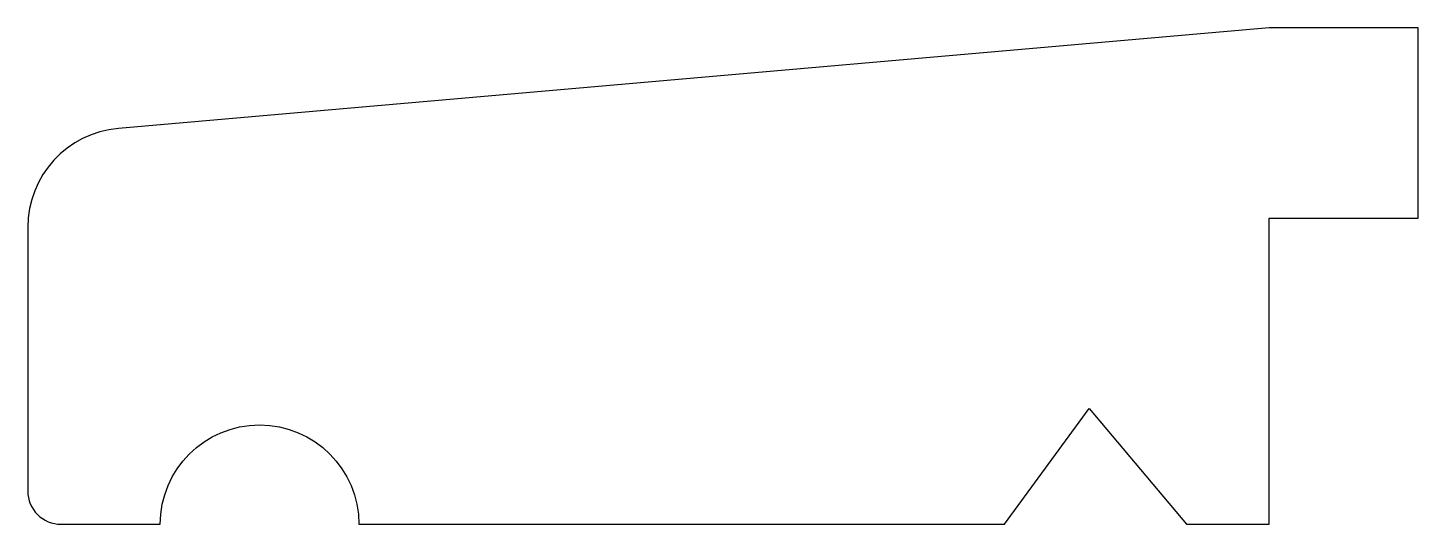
# Model space of a CAD drawing. Header units: inches. Extents: x 12.2 to 96.2, y 14.5 to 44.5.
import ezdxf

# ---------------------------------------------------------------- set-up
doc = ezdxf.new("R2010")
doc.units = ezdxf.units.IN
doc.header["$MEASUREMENT"] = 0

msp = doc.modelspace()

# ---------------------------------------------------------------- linework, layer by layer
at = {"color": 18, "linetype": 'ByBlock', "true_color": 0x000000}
msp.add_lwpolyline([(20.168, 14.497, -1), (32.168, 14.497), (71.168, 14.497), (76.294, 21.497), (82.168, 14.497), (87.168, 14.497), (87.168, 32.999), (96.168, 32.999), (96.168, 44.497), (87.168, 44.497), (17.645, 38.415, 0.388879), (12.168, 32.438), (12.168, 16.497, 0.414214), (14.168, 14.497)], format="xyb", close=True, dxfattribs=at)

doc.saveas('drawing.dxf')
